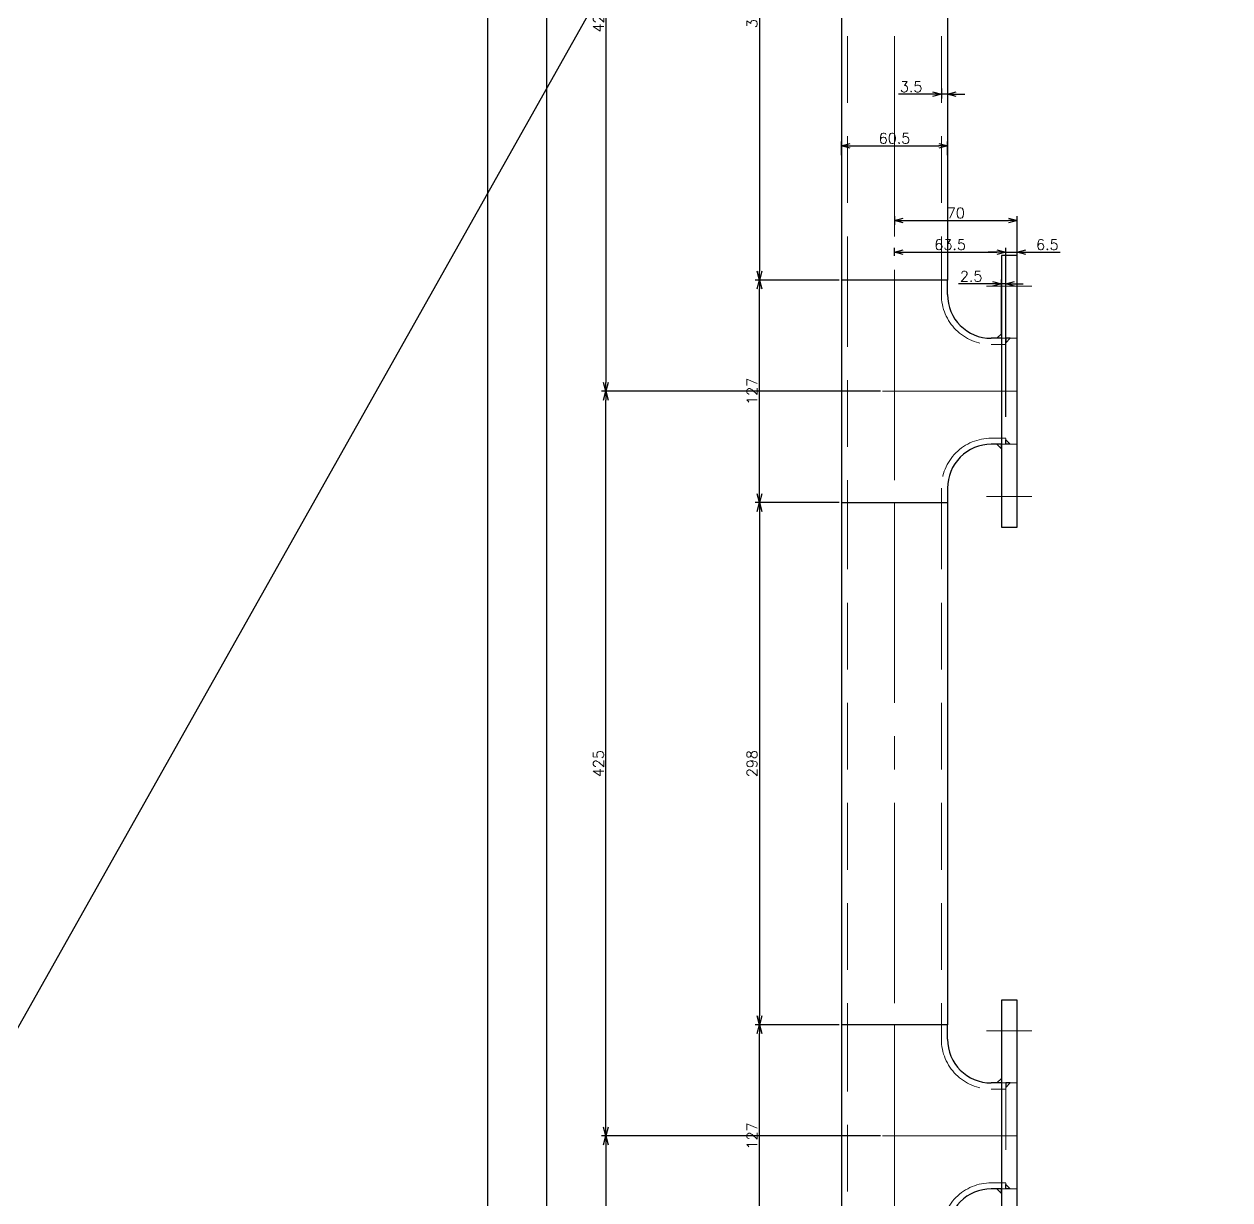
# Model space of a CAD drawing. Header units: millimetres. Extents: x -16130 to 36813, y -8099 to 27484.
# Drawn here: x 5919 to 6607, y 19821 to 20492 of the extents above; entities that cross this region are included whole.
import ezdxf

# ---------------------------------------------------------------- set-up
doc = ezdxf.new("R2010")
doc.units = ezdxf.units.MM
doc.header["$LTSCALE"] = 6
doc.header["$PDMODE"] = 99
doc.header["$PDSIZE"] = 1
doc.linetypes.add('CENTER2', pattern=[28.575, 19.05, -3.175, 3.175, -3.175])
doc.linetypes.add('HIDDEN', pattern=[9.525, 6.35, -3.175])
for name, color, linetype, lineweight in [('04_HIDDEN', 2, 'HIDDEN', 13), ('05_CENTER', 4, 'CENTER2', 13), ('08_DIM', 3, 'Continuous', 13)]:
    doc.layers.add(name, color=color, linetype=linetype, lineweight=lineweight)
doc.layers.add('10_DRAFT', color=8, linetype='Continuous', lineweight=0, plot=False)
doc.styles.add('KSS_TXT', font='txt.shx', dxfattribs={"bigfont": 'extfont2.shx'})
doc.dimstyles.new('KSS_DIM', dxfattribs={"dimtxt": 3, "dimasz": 2.5, "dimexe": 1.25, "dimexo": 0.625, "dimtad": 1, "dimdsep": 46, "dimtxsty": 'KSS_TXT', "dimblk": 'OPEN30', "dimcen": 0, "dimazin": 2, "dimtfac": 0.75, "dimtmove": 0, "dimatfit": 3, "dimldrblk": 'OPEN30', "dimfxl": 1, "dimtolj": 1, "dimarcsym": 0})

# ---------------------------------------------------------------- blocks, each defined once
blk = doc.blocks.new('_Open30')
at = {"color": 0, "linetype": 'ByBlock', "lineweight": -2}
for p, q in [((-1, 0.27), (0, 0)), ((0, 0), (-1, -0.27)), ((0, 0), (-1, 0))]:
    blk.add_line(p, q, dxfattribs=at)
blk = doc.blocks.new('*D1143')
at = {"layer": '08_DIM', "color": 0, "lineweight": -2, "transparency": 16777216}
for p, q in [((6465.07, 20707.65), (6248.25, 20707.65)), ((6250.75, 20702.65), (6250.75, 20287.65)), ((6407.49, 20282.65), (6248.25, 20282.65))]:
    blk.add_line(p, q, dxfattribs=at)
at = {"layer": 'Defpoints', "color": 0, "transparency": 16777216}
for p in [(6466.32, 20707.65), (6250.75, 20282.65), (6408.74, 20282.65)]:
    blk.add_point(p, dxfattribs=at)
at = {"layer": '08_DIM', "color": 0, "lineweight": -2, "transparency": 16777216, "xscale": 5, "yscale": 5, "zscale": 5}
for p, rotation in [((6250.75, 20707.65), 90), ((6250.75, 20282.65), 270)]:
    blk.add_blockref('_Open30', p, dxfattribs=dict(at, rotation=rotation))
at = {"layer": '08_DIM', "color": 0, "transparency": 16777216, "insert": (6246.49, 20495.15), "char_height": 6, "attachment_point": 5, "rotation": 90, "style": 'KSS_TXT'}
blk.add_mtext('\\A1;425', dxfattribs=at)
blk = doc.blocks.new('A$C26503DA7_1_1')
at = {"color": 0}
for p, q in [((-93.75, 60), (-93.75, 55.25)), ((-33.25, 60), (-33.25, 55.25)), ((-127, 30.25), (-127, -30.25)), ((-118.75, 30.25), (-127, 30.25)), ((-8.25, 30.25), (0, 30.25)), ((0, -30.25), (0, 30.25)), ((-127, -30.25), (0, -30.25))]:
    blk.add_line(p, q, dxfattribs=at)
for centre, start, end in [((-118.75, 55.25), 270, 0), ((-8.25, 55.25), 180, 270)]:
    blk.add_arc(centre, 25, start, end, dxfattribs=at)
at = {"layer": '04_HIDDEN'}
for p, q in [((-93.75, 63.5), (-33.25, 63.5)), ((-90.25, 63.5), (-90.25, 55.25)), ((-36.75, 63.5), (-36.75, 55.25)), ((-118.75, 26.75), (-127, 26.75)), ((-8.25, 26.75), (0, 26.75)), ((-127, -26.75), (0, -26.75))]:
    blk.add_line(p, q, dxfattribs=at)
for centre, start, end in [((-118.75, 55.25), 270, 0), ((-8.25, 55.25), 180, 270)]:
    blk.add_arc(centre, 28.5, start, end, dxfattribs=at)
at = {"layer": '05_CENTER'}
for p, q in [((-63.5, 63.5), (-63.5, -6.78)), ((-127, 0), (0, 0))]:
    blk.add_line(p, q, dxfattribs=at)
at = {"layer": '10_DRAFT'}
for p, q in [((-93.75, 60), (-93.75, 63.5)), ((-33.25, 60), (-33.25, 63.5))]:
    blk.add_line(p, q, dxfattribs=at)
blk = doc.blocks.new('A$C321C7B51_1_1')
at = {"color": 0}
blk.add_lwpolyline([(10, 77.5), (1, 77.5), (1, -77.5), (10, -77.5)], close=True, dxfattribs=at)
at = {"layer": '04_HIDDEN'}
for p, q in [((10, 30.25), (1, 30.25)), ((10, -30.25), (1, -30.25))]:
    blk.add_line(p, q, dxfattribs=at)
at = {"layer": '05_CENTER'}
for p, q in [((-7.55, 60), (18.34, 60)), ((10, 0), (1, 0)), ((-7.55, -60), (18.34, -60))]:
    blk.add_line(p, q, dxfattribs=at)
blk = doc.blocks.new('A$C211D4FE4_1_1')
at = {"color": 0}
for p, q in [((-100.25, -4.8), (-100.25, -315.5)), ((-39.75, -4.8), (-39.75, -315.5)), ((-100.25, -442.5), (-100.25, -740.5)), ((-39.75, -442.5), (-39.75, -740.5))]:
    blk.add_line(p, q, dxfattribs=at)
at = {"color": 3}
for points in [[(-9, -348.75), (-11.5, -348.75), (-11.5, -348.75), (-9, -346.25)], [(-6.5, -348.75), (-6.5, -351.25), (-6.5, -351.25), (-4, -348.75)], [(-9, -409.25), (-11.5, -409.25), (-11.5, -409.25), (-9, -411.75)], [(-6.5, -409.25), (-6.5, -406.75), (-6.5, -406.75), (-4, -409.25)], [(-9, -773.75), (-11.5, -773.75), (-11.5, -773.75), (-9, -771.25)], [(-6.5, -773.75), (-6.5, -776.25), (-6.5, -776.25), (-4, -773.75)], [(-6.5, -834.25), (-6.5, -831.75), (-6.5, -831.75), (-4, -834.25)], [(-9, -834.25), (-11.5, -834.25), (-11.5, -834.25), (-9, -836.75)]]:
    blk.add_lwpolyline(points, close=True, dxfattribs=at)
at = {"layer": '04_HIDDEN'}
for p, q in [((-96.75, -4.8), (-96.75, -315.5)), ((-43.25, -4.8), (-43.25, -315.5)), ((-96.75, -442.5), (-96.75, -740.5)), ((-43.25, -442.5), (-43.25, -740.5))]:
    blk.add_line(p, q, dxfattribs=at)
at = {"layer": '05_CENTER'}
for p, q in [((-70, -4.8), (-70, -315.5)), ((-70, -442.5), (-70, -740.5))]:
    blk.add_line(p, q, dxfattribs=at)
for p in [(-10, -379), (-10, -804)]:
    blk.add_blockref('A$C321C7B51_1_1', p)
at = {"rotation": 270}
for p in [(-70, -442.5), (-70, -867.5)]:
    blk.add_blockref('A$C26503DA7_1_1', p, dxfattribs=at)
blk = doc.blocks.new('*D1144')
at = {"layer": '08_DIM', "color": 0, "lineweight": -2, "transparency": 16777216}
for p, q in [((6407.49, 20282.65), (6248.25, 20282.65)), ((6250.75, 19862.65), (6250.75, 20277.65)), ((6407.49, 19857.65), (6248.25, 19857.65))]:
    blk.add_line(p, q, dxfattribs=at)
at = {"layer": 'Defpoints', "color": 0, "transparency": 16777216}
for p in [(6250.75, 20282.65), (6408.74, 20282.65), (6408.74, 19857.65)]:
    blk.add_point(p, dxfattribs=at)
at = {"layer": '08_DIM', "color": 0, "lineweight": -2, "transparency": 16777216, "xscale": 5, "yscale": 5, "zscale": 5}
for p, rotation in [((6250.75, 20282.65), 90), ((6250.75, 19857.65), 270)]:
    blk.add_blockref('_Open30', p, dxfattribs=dict(at, rotation=rotation))
at = {"layer": '08_DIM', "color": 0, "transparency": 16777216, "insert": (6246.49, 20070.15), "char_height": 6, "attachment_point": 5, "rotation": 90, "style": 'KSS_TXT'}
blk.add_mtext('\\A1;425', dxfattribs=at)
blk = doc.blocks.new('*D1145')
at = {"layer": '08_DIM', "color": 0, "lineweight": -2, "transparency": 16777216}
for p, q in [((6407.49, 19857.65), (6248.25, 19857.65)), ((6250.75, 19852.65), (6250.75, 19437.65)), ((6407.49, 19432.65), (6248.25, 19432.65))]:
    blk.add_line(p, q, dxfattribs=at)
at = {"layer": 'Defpoints', "color": 0, "transparency": 16777216}
for p in [(6408.74, 19857.65), (6250.75, 19432.65), (6408.74, 19432.65)]:
    blk.add_point(p, dxfattribs=at)
at = {"layer": '08_DIM', "color": 0, "lineweight": -2, "transparency": 16777216, "xscale": 5, "yscale": 5, "zscale": 5}
for p, rotation in [((6250.75, 19857.65), 90), ((6250.75, 19432.65), 270)]:
    blk.add_blockref('_Open30', p, dxfattribs=dict(at, rotation=rotation))
at = {"layer": '08_DIM', "color": 0, "transparency": 16777216, "insert": (6246.49, 19645.15), "char_height": 6, "attachment_point": 5, "rotation": 90, "style": 'KSS_TXT'}
blk.add_mtext('\\A1;425', dxfattribs=at)
blk = doc.blocks.new('*D1542')
at = {"layer": '08_DIM', "color": 0, "lineweight": -2, "transparency": 16777216}
for p, q in [((6465.07, 20707.65), (6214.27, 20707.65)), ((6216.77, 20702.65), (6216.77, 18576.65)), ((6256.14, 18571.65), (6214.27, 18571.65))]:
    blk.add_line(p, q, dxfattribs=at)
at = {"layer": 'Defpoints', "color": 0, "transparency": 16777216}
for p in [(6466.32, 20707.65), (6216.77, 18571.65), (6257.39, 18571.65)]:
    blk.add_point(p, dxfattribs=at)
at = {"layer": '08_DIM', "color": 0, "lineweight": -2, "transparency": 16777216, "xscale": 5, "yscale": 5, "zscale": 5}
for p, rotation in [((6216.77, 20707.65), 90), ((6216.77, 18571.65), 270)]:
    blk.add_blockref('_Open30', p, dxfattribs=dict(at, rotation=rotation))
at = {"layer": '08_DIM', "color": 0, "transparency": 16777216, "insert": (6212.52, 19639.65), "char_height": 6, "attachment_point": 5, "rotation": 90, "style": 'KSS_TXT'}
blk.add_mtext('\\A1;2136', dxfattribs=at)
blk = doc.blocks.new('*D1543')
at = {"layer": '08_DIM', "color": 0, "lineweight": -2, "transparency": 16777216}
for p, q in [((6385.27, 20417.43), (6385.27, 20425.32)), ((6445.77, 20417.43), (6445.77, 20425.32)), ((6390.27, 20422.82), (6440.77, 20422.82))]:
    blk.add_line(p, q, dxfattribs=at)
at = {"layer": 'Defpoints', "color": 0, "transparency": 16777216}
for p in [(6445.77, 20422.82), (6385.27, 20416.18), (6445.77, 20416.18)]:
    blk.add_point(p, dxfattribs=at)
at = {"layer": '08_DIM', "color": 0, "lineweight": -2, "transparency": 16777216, "xscale": 5, "yscale": 5, "zscale": 5, "rotation": 180}
blk.add_blockref('_Open30', (6385.27, 20422.82), dxfattribs=at)
at = {"layer": '08_DIM', "color": 0, "lineweight": -2, "transparency": 16777216, "xscale": 5, "yscale": 5, "zscale": 5}
blk.add_blockref('_Open30', (6445.77, 20422.82), dxfattribs=at)
at = {"layer": '08_DIM', "color": 0, "transparency": 16777216, "insert": (6415.52, 20427.07), "char_height": 6, "attachment_point": 5, "style": 'KSS_TXT'}
blk.add_mtext('\\A1;60.5', dxfattribs=at)
blk = doc.blocks.new('*D1544')
at = {"layer": '08_DIM', "color": 0, "lineweight": -2, "transparency": 16777216}
for p, q in [((6437.27, 20452.2), (6417.77, 20452.2)), ((6442.27, 20455.43), (6442.27, 20449.7)), ((6445.77, 20452.2), (6442.27, 20452.2)), ((6445.77, 20455.43), (6445.77, 20449.7)), ((6450.77, 20452.2), (6455.77, 20452.2))]:
    blk.add_line(p, q, dxfattribs=at)
at = {"layer": 'Defpoints', "color": 0, "transparency": 16777216}
for p in [(6442.27, 20456.68), (6442.27, 20452.2), (6445.77, 20456.68)]:
    blk.add_point(p, dxfattribs=at)
at = {"layer": '08_DIM', "color": 0, "lineweight": -2, "transparency": 16777216, "xscale": 5, "yscale": 5, "zscale": 5}
blk.add_blockref('_Open30', (6442.27, 20452.2), dxfattribs=at)
at = {"layer": '08_DIM', "color": 0, "lineweight": -2, "transparency": 16777216, "xscale": 5, "yscale": 5, "zscale": 5, "rotation": 180}
blk.add_blockref('_Open30', (6445.77, 20452.2), dxfattribs=at)
at = {"layer": '08_DIM', "color": 0, "transparency": 16777216, "insert": (6425.02, 20456.45), "char_height": 6, "attachment_point": 5, "style": 'KSS_TXT'}
blk.add_mtext('\\A1;3.5', dxfattribs=at)
blk = doc.blocks.new('*D1951')
at = {"layer": '08_DIM', "color": 0, "lineweight": -2, "transparency": 16777216}
for p, q in [((6384.02, 20656.85), (6335.94, 20656.85)), ((6338.44, 20651.85), (6338.44, 20351.15)), ((6384.02, 20346.15), (6335.94, 20346.15))]:
    blk.add_line(p, q, dxfattribs=at)
at = {"layer": 'Defpoints', "color": 0, "transparency": 16777216}
for p in [(6385.27, 20656.85), (6338.44, 20346.15), (6385.27, 20346.15)]:
    blk.add_point(p, dxfattribs=at)
at = {"layer": '08_DIM', "color": 0, "lineweight": -2, "transparency": 16777216, "xscale": 5, "yscale": 5, "zscale": 5}
for p, rotation in [((6338.44, 20656.85), 90), ((6338.44, 20346.15), 270)]:
    blk.add_blockref('_Open30', p, dxfattribs=dict(at, rotation=rotation))
at = {"layer": '08_DIM', "color": 0, "transparency": 16777216, "insert": (6334.19, 20501.5), "char_height": 6, "attachment_point": 5, "rotation": 90, "style": 'KSS_TXT'}
blk.add_mtext('\\A1;310.7', dxfattribs=at)
blk = doc.blocks.new('*D1952')
at = {"layer": '08_DIM', "color": 0, "lineweight": -2, "transparency": 16777216}
for p, q in [((6384.02, 20346.15), (6335.94, 20346.15)), ((6338.44, 20224.15), (6338.44, 20341.15)), ((6384.02, 20219.15), (6335.94, 20219.15))]:
    blk.add_line(p, q, dxfattribs=at)
at = {"layer": 'Defpoints', "color": 0, "transparency": 16777216}
for p in [(6338.44, 20346.15), (6385.27, 20346.15), (6385.27, 20219.15)]:
    blk.add_point(p, dxfattribs=at)
at = {"layer": '08_DIM', "color": 0, "lineweight": -2, "transparency": 16777216, "xscale": 5, "yscale": 5, "zscale": 5}
for p, rotation in [((6338.44, 20346.15), 90), ((6338.44, 20219.15), 270)]:
    blk.add_blockref('_Open30', p, dxfattribs=dict(at, rotation=rotation))
at = {"layer": '08_DIM', "color": 0, "transparency": 16777216, "insert": (6334.19, 20282.65), "char_height": 6, "attachment_point": 5, "rotation": 90, "style": 'KSS_TXT'}
blk.add_mtext('\\A1;127', dxfattribs=at)
blk = doc.blocks.new('*D1953')
at = {"layer": '08_DIM', "color": 0, "lineweight": -2, "transparency": 16777216}
for p, q in [((6384.02, 20219.15), (6335.94, 20219.15)), ((6338.44, 20214.15), (6338.44, 19926.15)), ((6384.02, 19921.15), (6335.94, 19921.15))]:
    blk.add_line(p, q, dxfattribs=at)
at = {"layer": 'Defpoints', "color": 0, "transparency": 16777216}
for p in [(6385.27, 20219.15), (6338.44, 19921.15), (6385.27, 19921.15)]:
    blk.add_point(p, dxfattribs=at)
at = {"layer": '08_DIM', "color": 0, "lineweight": -2, "transparency": 16777216, "xscale": 5, "yscale": 5, "zscale": 5}
for p, rotation in [((6338.44, 20219.15), 90), ((6338.44, 19921.15), 270)]:
    blk.add_blockref('_Open30', p, dxfattribs=dict(at, rotation=rotation))
at = {"layer": '08_DIM', "color": 0, "transparency": 16777216, "insert": (6334.19, 20070.15), "char_height": 6, "attachment_point": 5, "rotation": 90, "style": 'KSS_TXT'}
blk.add_mtext('\\A1;298', dxfattribs=at)
blk = doc.blocks.new('*D1954')
at = {"layer": '08_DIM', "color": 0, "lineweight": -2, "transparency": 16777216}
for p, q in [((6384.02, 19921.15), (6335.94, 19921.15)), ((6338.44, 19799.15), (6338.44, 19916.15)), ((6384.02, 19794.15), (6335.94, 19794.15))]:
    blk.add_line(p, q, dxfattribs=at)
at = {"layer": 'Defpoints', "color": 0, "transparency": 16777216}
for p in [(6338.44, 19921.15), (6385.27, 19921.15), (6385.27, 19794.15)]:
    blk.add_point(p, dxfattribs=at)
at = {"layer": '08_DIM', "color": 0, "lineweight": -2, "transparency": 16777216, "xscale": 5, "yscale": 5, "zscale": 5}
for p, rotation in [((6338.44, 19921.15), 90), ((6338.44, 19794.15), 270)]:
    blk.add_blockref('_Open30', p, dxfattribs=dict(at, rotation=rotation))
at = {"layer": '08_DIM', "color": 0, "transparency": 16777216, "insert": (6334.19, 19857.65), "char_height": 6, "attachment_point": 5, "rotation": 90, "style": 'KSS_TXT'}
blk.add_mtext('\\A1;127', dxfattribs=at)
blk = doc.blocks.new('*D2641')
at = {"layer": '08_DIM', "color": 0, "lineweight": -2, "transparency": 16777216}
for p, q in [((6479.02, 20268.15), (6479.02, 20364.63)), ((6485.52, 20315.4), (6485.52, 20364.63)), ((6474.02, 20362.13), (6469.02, 20362.13)), ((6479.02, 20362.13), (6485.52, 20362.13)), ((6490.52, 20362.13), (6510.06, 20362.13))]:
    blk.add_line(p, q, dxfattribs=at)
at = {"layer": 'Defpoints', "color": 0, "transparency": 16777216}
for p in [(6485.52, 20362.13), (6485.52, 20314.15), (6479.02, 20266.9)]:
    blk.add_point(p, dxfattribs=at)
at = {"layer": '08_DIM', "color": 0, "lineweight": -2, "transparency": 16777216, "xscale": 5, "yscale": 5, "zscale": 5}
blk.add_blockref('_Open30', (6479.02, 20362.13), dxfattribs=at)
at = {"layer": '08_DIM', "color": 0, "lineweight": -2, "transparency": 16777216, "xscale": 5, "yscale": 5, "zscale": 5, "rotation": 180}
blk.add_blockref('_Open30', (6485.52, 20362.13), dxfattribs=at)
at = {"layer": '08_DIM', "color": 0, "transparency": 16777216, "insert": (6502.79, 20366.38), "char_height": 6, "attachment_point": 5, "style": 'KSS_TXT'}
blk.add_mtext('\\A1;6.5', dxfattribs=at)
blk = doc.blocks.new('*D2642')
at = {"layer": '08_DIM', "color": 0, "lineweight": -2, "transparency": 16777216}
for p, q in [((6471.52, 20344.01), (6452.02, 20344.01)), ((6476.52, 20315.4), (6476.52, 20346.51)), ((6479.02, 20344.01), (6476.52, 20344.01)), ((6479.02, 20268.15), (6479.02, 20346.51)), ((6484.02, 20344.01), (6489.02, 20344.01))]:
    blk.add_line(p, q, dxfattribs=at)
at = {"layer": 'Defpoints', "color": 0, "transparency": 16777216}
for p in [(6476.52, 20344.01), (6476.52, 20314.15), (6479.02, 20266.9)]:
    blk.add_point(p, dxfattribs=at)
at = {"layer": '08_DIM', "color": 0, "lineweight": -2, "transparency": 16777216, "xscale": 5, "yscale": 5, "zscale": 5}
blk.add_blockref('_Open30', (6476.52, 20344.01), dxfattribs=at)
at = {"layer": '08_DIM', "color": 0, "lineweight": -2, "transparency": 16777216, "xscale": 5, "yscale": 5, "zscale": 5, "rotation": 180}
blk.add_blockref('_Open30', (6479.02, 20344.01), dxfattribs=at)
at = {"layer": '08_DIM', "color": 0, "transparency": 16777216, "insert": (6459.27, 20348.26), "char_height": 6, "attachment_point": 5, "style": 'KSS_TXT'}
blk.add_mtext('\\A1;2.5', dxfattribs=at)
blk = doc.blocks.new('*D2645')
at = {"layer": '08_DIM', "color": 0, "lineweight": -2, "transparency": 16777216}
for p, q in [((6415.52, 20360.04), (6415.52, 20364.63)), ((6479.02, 20268.15), (6479.02, 20364.63)), ((6420.52, 20362.13), (6474.02, 20362.13))]:
    blk.add_line(p, q, dxfattribs=at)
at = {"layer": 'Defpoints', "color": 0, "transparency": 16777216}
for p in [(6415.52, 20358.79), (6479.02, 20362.13), (6479.02, 20266.9)]:
    blk.add_point(p, dxfattribs=at)
at = {"layer": '08_DIM', "color": 0, "lineweight": -2, "transparency": 16777216, "xscale": 5, "yscale": 5, "zscale": 5, "rotation": 180}
blk.add_blockref('_Open30', (6415.52, 20362.13), dxfattribs=at)
at = {"layer": '08_DIM', "color": 0, "lineweight": -2, "transparency": 16777216, "xscale": 5, "yscale": 5, "zscale": 5}
blk.add_blockref('_Open30', (6479.02, 20362.13), dxfattribs=at)
at = {"layer": '08_DIM', "color": 0, "transparency": 16777216, "insert": (6447.27, 20366.38), "char_height": 6, "attachment_point": 5, "style": 'KSS_TXT'}
blk.add_mtext('\\A1;63.5', dxfattribs=at)
blk = doc.blocks.new('*D2701')
at = {"layer": '08_DIM', "color": 0, "lineweight": -2, "transparency": 16777216}
for p, q in [((6415.52, 20382.54), (6415.52, 20377.65)), ((6420.52, 20380.15), (6480.52, 20380.15)), ((6485.52, 20315.4), (6485.52, 20382.65))]:
    blk.add_line(p, q, dxfattribs=at)
at = {"layer": 'Defpoints', "color": 0, "transparency": 16777216}
for p in [(6415.52, 20383.79), (6485.52, 20380.15), (6485.52, 20314.15)]:
    blk.add_point(p, dxfattribs=at)
at = {"layer": '08_DIM', "color": 0, "lineweight": -2, "transparency": 16777216, "xscale": 5, "yscale": 5, "zscale": 5, "rotation": 180}
blk.add_blockref('_Open30', (6415.52, 20380.15), dxfattribs=at)
at = {"layer": '08_DIM', "color": 0, "lineweight": -2, "transparency": 16777216, "xscale": 5, "yscale": 5, "zscale": 5}
blk.add_blockref('_Open30', (6485.52, 20380.15), dxfattribs=at)
at = {"layer": '08_DIM', "color": 0, "transparency": 16777216, "insert": (6450.52, 20384.4), "char_height": 6, "attachment_point": 5, "style": 'KSS_TXT'}
blk.add_mtext('\\A1;70', dxfattribs=at)
blk = doc.blocks.new('*D4053')
at = {"layer": '08_DIM', "color": 0, "lineweight": -2, "transparency": 16777216}
for p, q in [((6431.42, 20707.65), (6180.61, 20707.65)), ((6183.11, 20702.65), (6183.11, 18468.65)), ((6384.02, 18463.65), (6180.61, 18463.65))]:
    blk.add_line(p, q, dxfattribs=at)
at = {"layer": 'Defpoints', "color": 0, "transparency": 16777216}
for p in [(6432.67, 20707.65), (6183.11, 18463.65), (6385.27, 18463.65)]:
    blk.add_point(p, dxfattribs=at)
at = {"layer": '08_DIM', "color": 0, "lineweight": -2, "transparency": 16777216, "xscale": 5, "yscale": 5, "zscale": 5}
for p, rotation in [((6183.11, 20707.65), 90), ((6183.11, 18463.65), 270)]:
    blk.add_blockref('_Open30', p, dxfattribs=dict(at, rotation=rotation))
at = {"layer": '08_DIM', "color": 0, "transparency": 16777216, "insert": (6178.86, 19585.65), "char_height": 6, "attachment_point": 5, "rotation": 90, "style": 'KSS_TXT'}
blk.add_mtext('\\A1;2244', dxfattribs=at)

msp = doc.modelspace()

# ---------------------------------------------------------------- linework, layer by layer
at = {"color": 2}
msp.add_line((7295.3832, 22370.08527), (4912.5653, 18139.9052), dxfattribs=at)

# ---------------------------------------------------------------- block references
msp.add_blockref('A$C211D4FE4_1_1', (6485.52222, 20661.6506))

# ---------------------------------------------------------------- dimensions: what is measured, and where the dimension line sits
at = {"layer": '08_DIM', "color": 1}
for base, p1, p2, picture, middle in [((6183.11434, 18463.6506), (6432.66637, 20707.6506), (6385.27222, 18463.6506), '*D4053', (6178.86434, 19585.6506)), ((6216.77019, 18571.6506), (6466.32222, 20707.6506), (6257.39412, 18571.6506), '*D1542', (6212.52019, 19639.6506))]:
    dim = msp.add_linear_dim(base=base, p1=p1, p2=p2, angle=90, dimstyle='KSS_DIM', override={"dimscale": 2}, dxfattribs=at)
    dim.commit()
    dim.dimension.update_dxf_attribs({"geometry": picture, "text_midpoint": middle})
at = {"layer": '08_DIM'}
for base, p1, p2, picture, middle in [((6250.74562, 20282.6506), (6466.32222, 20707.6506), (6408.73825, 20282.6506), '*D1143', (6246.49145, 20495.1506)), ((6338.43703, 20346.1506), (6385.27222, 20656.8506), (6385.27222, 20346.1506), '*D1951', (6334.18703, 20501.5006)), ((6338.43703, 20346.1506), (6385.27222, 20219.1506), (6385.27222, 20346.1506), '*D1952', (6334.18703, 20282.6506)), ((6250.74562, 20282.6506), (6408.73825, 19857.6506), (6408.73825, 20282.6506), '*D1144', (6246.49145, 20070.1506)), ((6338.43703, 19921.1506), (6385.27222, 20219.1506), (6385.27222, 19921.1506), '*D1953', (6334.18703, 20070.1506)), ((6338.43703, 19921.1506), (6385.27222, 19794.1506), (6385.27222, 19921.1506), '*D1954', (6334.18703, 19857.6506)), ((6250.74562, 19432.6506), (6408.73825, 19857.6506), (6408.73825, 19432.6506), '*D1145', (6246.49145, 19645.1506))]:
    dim = msp.add_linear_dim(base=base, p1=p1, p2=p2, angle=90, dimstyle='KSS_DIM', override={"dimscale": 2}, dxfattribs=at)
    dim.commit()
    dim.dimension.update_dxf_attribs({"geometry": picture, "text_midpoint": middle})
for base, p1, p2, picture, middle in [((6442.27222, 20452.20022), (6445.77222, 20456.67784), (6442.27222, 20456.67784), '*D1544', (6425.02222, 20456.45439)), ((6445.77222, 20422.81752), (6385.27222, 20416.18498), (6445.77222, 20416.18498), '*D1543', (6415.52222, 20427.07169)), ((6485.52222, 20380.15018), (6415.52222, 20383.78629), (6485.52222, 20314.1506), '*D2701', (6450.52222, 20384.40018)), ((6479.02222, 20362.12754), (6415.52222, 20358.79007), (6479.02222, 20266.9006), '*D2645', (6447.27222, 20366.38171)), ((6485.52222, 20362.12754), (6479.02222, 20266.9006), (6485.52222, 20314.1506), '*D2641', (6502.79305, 20366.38171)), ((6476.52222, 20344.00733), (6479.02222, 20266.9006), (6476.52222, 20314.1506), '*D2642', (6459.27222, 20348.2615))]:
    dim = msp.add_linear_dim(base=base, p1=p1, p2=p2, dimstyle='KSS_DIM', override={"dimscale": 2}, dxfattribs=at)
    dim.commit()
    dim.dimension.update_dxf_attribs({"geometry": picture, "text_midpoint": middle})

doc.saveas('drawing.dxf')
